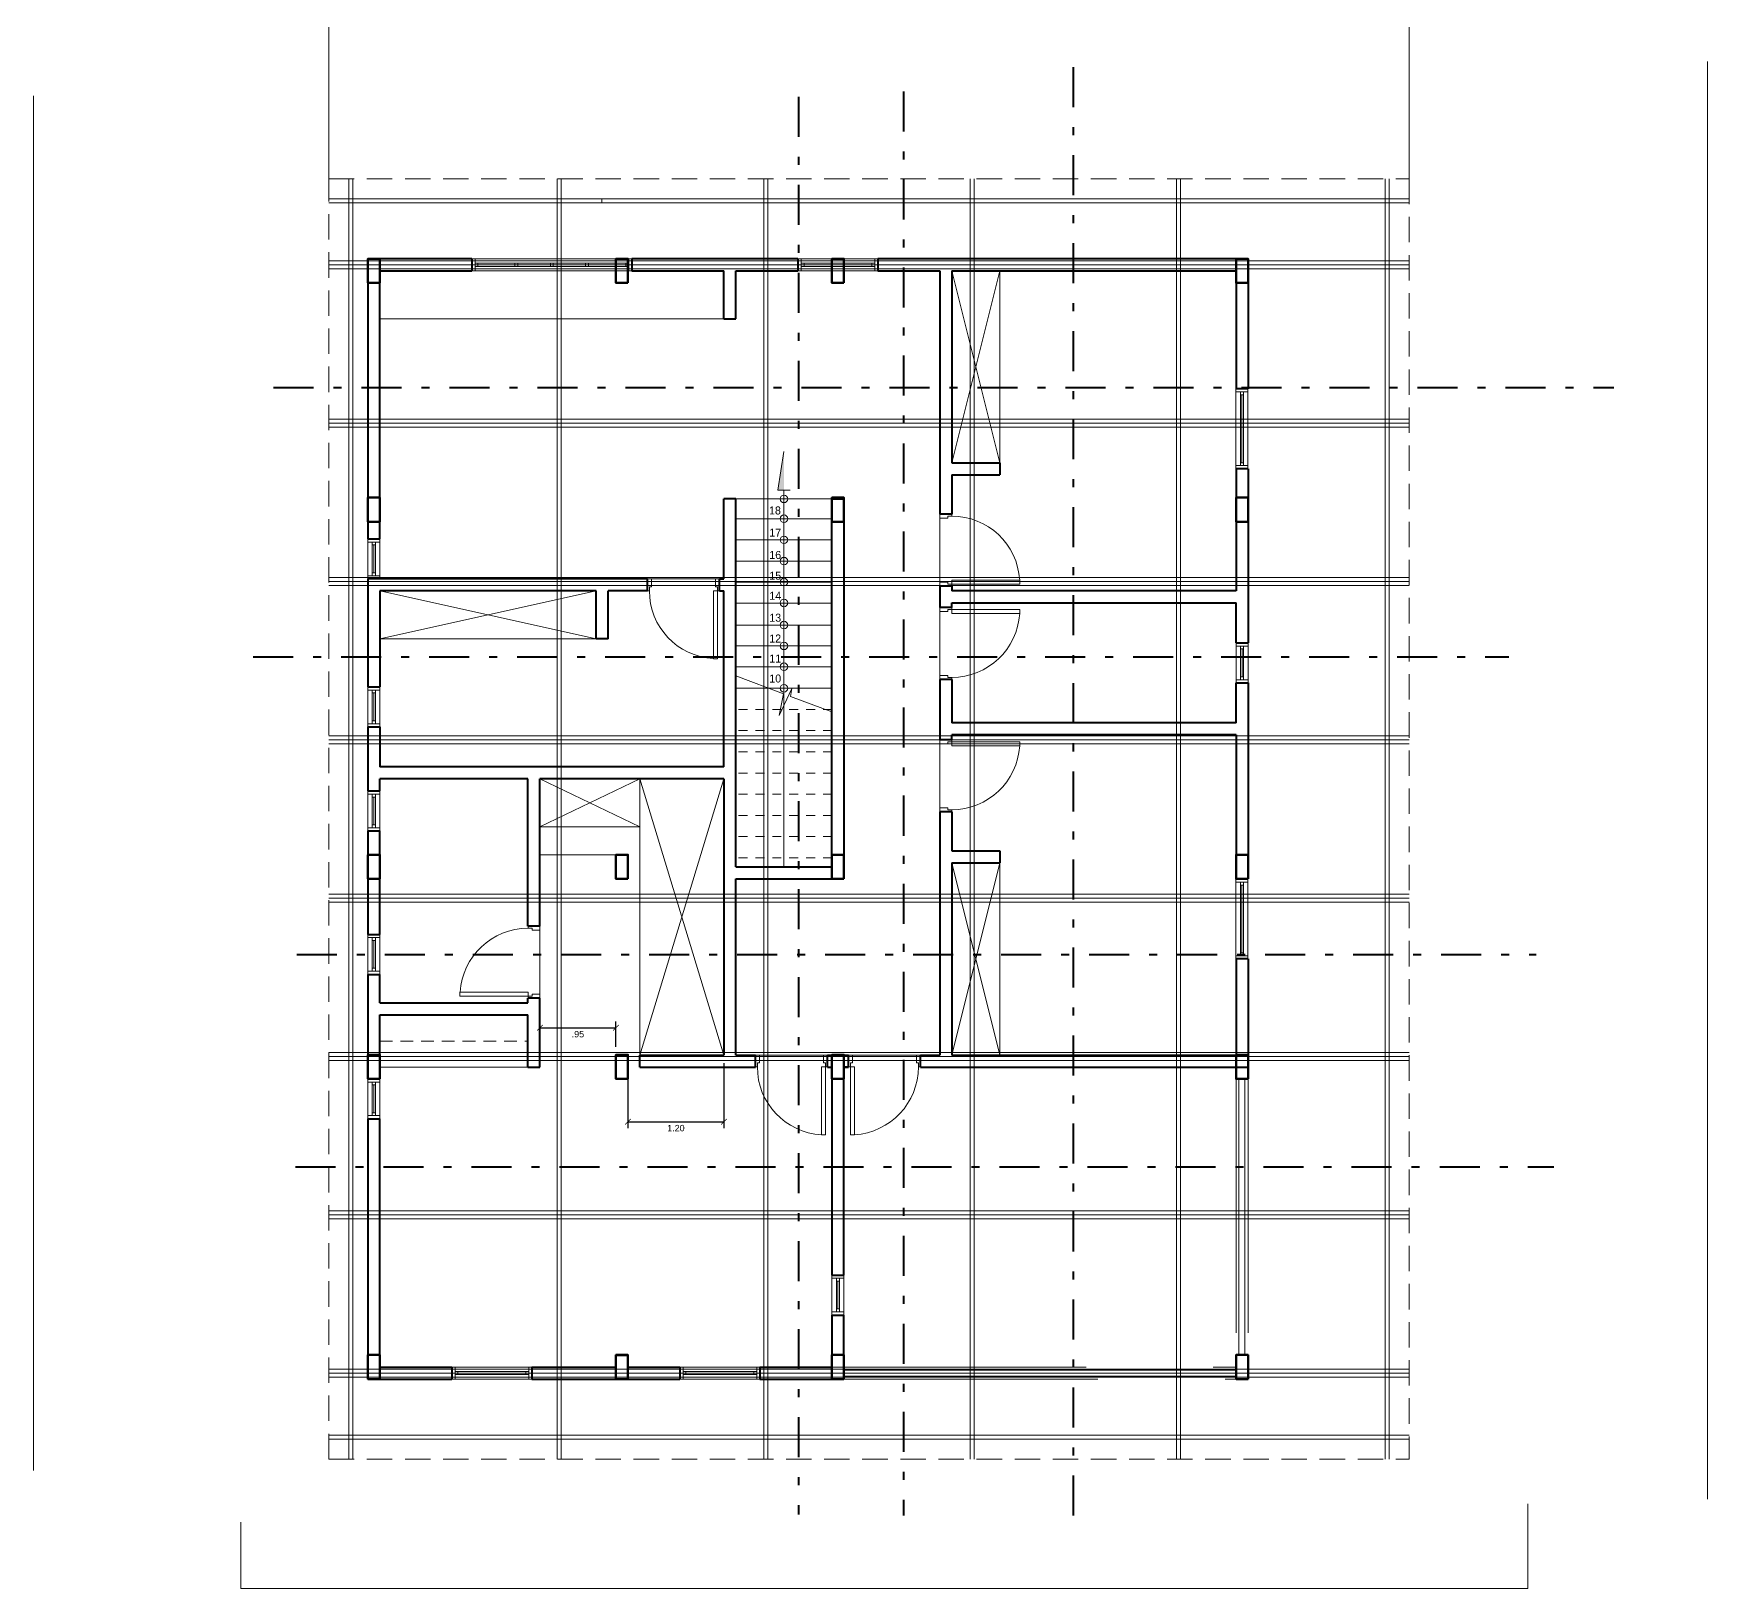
# Model space of a CAD drawing. Header units: millimetres. Extents: x 107 to 277, y 11 to 70.
# Drawn here: x 152.1 to 173.02, y 35.36 to 54.79 of the extents above; entities that cross this region are included whole.
import ezdxf

# ---------------------------------------------------------------- set-up
doc = ezdxf.new("R2010")
doc.units = ezdxf.units.MM
doc.header["$PDMODE"] = 32
doc.linetypes.add('2PAV$0$DASHDOT', pattern=[1, 0.5, -0.25, 0, -0.25])
doc.linetypes.add('HIDDEN2', pattern=[4.7625, 3.175, -1.5875])
doc.layers.get('0').update_dxf_attribs({"lineweight": 0})
doc.layers.get('Defpoints').update_dxf_attribs({"color": 167, "lineweight": 0})
for name, color, linetype, lineweight in [('A-Column', 200, 'Continuous', 50), ('A-Door', 40, 'Continuous', 0), ('A-Draw', 2, 'Continuous', 0), ('A-Floor level obj', 245, 'Continuous', 0), ('A-Furniture', 65, 'Continuous', 0), ('A-Projection', 33, 'HIDDEN2', 0), ('A-Section', 9, '2PAV$0$DASHDOT', 40), ('A-Stair', 53, 'Continuous', 0), ('A-Structal', 123, 'Continuous', 0), ('A-Wall', 153, 'Continuous', 40), ('A-Window', 6, 'Continuous', 0), ('A-Window Glass', 111, 'Continuous', 0), ('escalera', 252, 'Continuous', 0), ('TEXTO', 7, 'Continuous', 0)]:
    doc.layers.add(name, color=color, linetype=linetype, lineweight=lineweight)
doc.styles.add('ejes', font='swissel.ttf')
doc.dimstyles.new('DIM50', dxfattribs={"dimtxt": 0.08, "dimasz": 0.07, "dimexe": 0.08, "dimexo": 0.1, "dimgap": 0.04, "dimtad": 2, "dimzin": 4, "dimdsep": 46, "dimtxsty": 'ejes', "dimblk": 'ARCHTICK', "dimcen": 0.05, "dimadec": 0, "dimazin": 0, "dimtfac": 1, "dimtix": 1, "dimtmove": 0, "dimatfit": 3, "dimfxl": 0.08, "dimarcsym": 0})

# ---------------------------------------------------------------- blocks, each defined once
blk = doc.blocks.new('A-Window-200cm')
at = {"layer": 'A-Window'}
for p, q in [((204.268, 51.974), (206.188, 51.974)), ((206.188, 51.824), (204.268, 51.824))]:
    blk.add_line(p, q, dxfattribs=at)
for points in [[(204.228, 51.974), (204.228, 51.824), (204.268, 51.824), (204.268, 51.974)], [(204.304, 51.879), (204.304, 51.919), (204.268, 51.919), (204.268, 51.879)], [(204.801, 51.879), (204.801, 51.919), (204.765, 51.919), (204.765, 51.879)], [(205.246, 51.879), (205.246, 51.919), (205.21, 51.919), (205.21, 51.879)], [(205.685, 51.879), (205.685, 51.919), (205.648, 51.919), (205.648, 51.879)], [(206.188, 51.879), (206.188, 51.919), (206.151, 51.919), (206.151, 51.879)], [(206.188, 51.974), (206.188, 51.824), (206.228, 51.824), (206.228, 51.974)]]:
    blk.add_lwpolyline(points, close=True, dxfattribs=at)
for points in [[(204.765, 51.879), (204.801, 51.879), (204.801, 51.919), (204.765, 51.919)], [(205.685, 51.879), (205.648, 51.879), (205.648, 51.919), (205.685, 51.919)]]:
    blk.add_lwpolyline(points, dxfattribs=at)
at = {"layer": 'A-Window Glass'}
for p, q in [((204.304, 51.919), (204.765, 51.919)), ((204.304, 51.899), (204.765, 51.899)), ((204.801, 51.919), (205.21, 51.919)), ((204.801, 51.899), (205.21, 51.899)), ((205.246, 51.919), (205.648, 51.919)), ((205.246, 51.899), (205.648, 51.899)), ((205.685, 51.919), (206.151, 51.919)), ((205.685, 51.899), (206.151, 51.899)), ((204.304, 51.879), (204.765, 51.879)), ((204.801, 51.879), (205.21, 51.879)), ((205.246, 51.879), (205.648, 51.879)), ((205.685, 51.879), (206.151, 51.879))]:
    blk.add_line(p, q, dxfattribs=at)
blk = doc.blocks.new('A-Window-100cm')
at = {"layer": 'A-Window'}
for p, q in [((204.148, 48.091), (203.228, 48.091)), ((203.228, 47.941), (204.148, 47.941))]:
    blk.add_line(p, q, dxfattribs=at)
for points in [[(203.188, 47.941), (203.188, 48.091), (203.228, 48.091), (203.228, 47.941)], [(204.148, 47.941), (204.148, 48.091), (204.188, 48.091), (204.188, 47.941)]]:
    blk.add_lwpolyline(points, close=True, dxfattribs=at)
for points in [[(203.228, 48.036), (203.265, 48.036), (203.265, 47.996), (203.228, 47.996)], [(204.148, 48.036), (204.112, 48.036), (204.112, 47.996), (204.148, 47.996)]]:
    blk.add_lwpolyline(points, dxfattribs=at)
at = {"layer": 'A-Window Glass'}
for p, q in [((203.265, 48.036), (204.112, 48.036)), ((203.265, 48.016), (204.112, 48.016)), ((203.265, 47.996), (204.112, 47.996))]:
    blk.add_line(p, q, dxfattribs=at)
blk = doc.blocks.new('A-Window-50cm')
at = {"layer": 'A-Window'}
for p, q in [((214.643, 40.335), (214.643, 39.915)), ((214.793, 39.915), (214.793, 40.335))]:
    blk.add_line(p, q, dxfattribs=at)
for points in [[(214.643, 40.375), (214.793, 40.375), (214.793, 40.335), (214.643, 40.335)], [(214.643, 39.915), (214.793, 39.915), (214.793, 39.875), (214.643, 39.875)]]:
    blk.add_lwpolyline(points, close=True, dxfattribs=at)
for points in [[(214.738, 40.335), (214.738, 40.299), (214.698, 40.299), (214.698, 40.335)], [(214.738, 39.915), (214.738, 39.951), (214.698, 39.951), (214.698, 39.915)]]:
    blk.add_lwpolyline(points, dxfattribs=at)
at = {"layer": 'A-Window Glass'}
for p, q in [((214.698, 40.299), (214.698, 39.951)), ((214.718, 40.299), (214.718, 39.951)), ((214.738, 40.299), (214.738, 39.951))]:
    blk.add_line(p, q, dxfattribs=at)
blk = doc.blocks.new('A-Door-80cm')
at = {"color": 9}
blk.add_arc((196.296, 41.712), 0.85, 93.3739, 180, dxfattribs=at)
at = {"layer": 'A-Door'}
for p, q in [((196.246, 42.563), (196.246, 41.712)), ((196.296, 42.563), (196.246, 42.563)), ((196.296, 41.712), (196.296, 42.563)), ((195.421, 41.712), (195.421, 41.564)), ((195.421, 41.712), (195.446, 41.712)), ((195.446, 41.712), (195.446, 41.662)), ((195.446, 41.662), (195.471, 41.662)), ((195.471, 41.662), (195.471, 41.564)), ((196.296, 41.712), (196.246, 41.712)), ((196.271, 41.662), (196.271, 41.564)), ((196.296, 41.662), (196.271, 41.662)), ((196.296, 41.712), (196.296, 41.662)), ((196.296, 41.712), (196.321, 41.712)), ((196.321, 41.712), (196.321, 41.564)), ((195.421, 41.564), (195.471, 41.564)), ((196.271, 41.564), (196.321, 41.564))]:
    blk.add_line(p, q, dxfattribs=at)
at = {"layer": 'Defpoints'}
blk.add_line((195.471, 41.564), (196.271, 41.564), dxfattribs=at)
blk = doc.blocks.new('_ArchTick')
at = {"color": 0, "linetype": 'ByBlock', "const_width": 0.15}
blk.add_lwpolyline([(-0.5, -0.5), (0.5, 0.5)], dxfattribs=at)
blk = doc.blocks.new('*D438')
at = {"layer": 'A-Draw', "color": 0, "lineweight": -2}
for p, q in [((160.728, 41.924), (160.728, 41.11)), ((159.528, 41.777), (159.528, 41.11)), ((159.528, 41.19), (160.728, 41.19))]:
    blk.add_line(p, q, dxfattribs=at)
at = {"layer": 'Defpoints', "color": 0}
for p in [(159.528, 41.877), (160.728, 42.024), (160.728, 41.19)]:
    blk.add_point(p, dxfattribs=at)
at = {"layer": 'A-Draw', "color": 0, "lineweight": -2, "xscale": 0.07, "yscale": 0.07, "zscale": 0.07, "rotation": 180}
blk.add_blockref('_ArchTick', (159.528, 41.19), dxfattribs=at)
at = {"layer": 'A-Draw', "color": 0, "lineweight": -2, "xscale": 0.07, "yscale": 0.07, "zscale": 0.07}
blk.add_blockref('_ArchTick', (160.728, 41.19), dxfattribs=at)
at = {"layer": 'A-Draw', "color": 0, "insert": (160.128, 41.11), "char_height": 0.08, "attachment_point": 5, "style": 'ejes'}
blk.add_mtext('1.20', dxfattribs=at)
blk = doc.blocks.new('*D439')
at = {"layer": 'A-Draw', "color": 0, "lineweight": -2}
for p, q in [((158.428, 42.364), (159.378, 42.364)), ((158.428, 42.298), (158.428, 42.284)), ((159.378, 42.128), (159.378, 42.444))]:
    blk.add_line(p, q, dxfattribs=at)
at = {"layer": 'Defpoints', "color": 0}
for p in [(158.428, 42.398), (159.378, 42.364), (159.378, 42.028)]:
    blk.add_point(p, dxfattribs=at)
at = {"layer": 'A-Draw', "color": 0, "lineweight": -2, "xscale": 0.07, "yscale": 0.07, "zscale": 0.07, "rotation": 180}
blk.add_blockref('_ArchTick', (158.428, 42.364), dxfattribs=at)
at = {"layer": 'A-Draw', "color": 0, "lineweight": -2, "xscale": 0.07, "yscale": 0.07, "zscale": 0.07}
blk.add_blockref('_ArchTick', (159.378, 42.364), dxfattribs=at)
at = {"layer": 'A-Draw', "color": 0, "insert": (158.903, 42.284), "char_height": 0.08, "attachment_point": 5, "style": 'ejes'}
blk.add_mtext('.95', dxfattribs=at)

msp = doc.modelspace()

# ---------------------------------------------------------------- hatches: boundary and pattern name
at = {"layer": 'escalera'}
msp.add_hatch(color=256, dxfattribs=at).paths.add_polyline_path([(161.478, 49.568), (161.478, 49.083), (161.402, 49.083)])

# ---------------------------------------------------------------- linework, layer by layer
at = {"color": 0}
for p, q in [((156.428, 48.491), (156.428, 48.491)), ((156.428, 46.641), (156.428, 46.641)), ((167.128, 42.169), (167.128, 43.074))]:
    msp.add_line(p, q, dxfattribs=at)
at = {"layer": 'A-Column'}
for points in [[(156.428, 51.672), (156.428, 51.974), (156.278, 51.974), (156.278, 51.672)], [(159.528, 51.672), (159.528, 51.974), (159.378, 51.974), (159.378, 51.672)], [(162.228, 51.672), (162.228, 51.974), (162.078, 51.974), (162.078, 51.672)], [(167.278, 51.672), (167.278, 51.974), (167.128, 51.974), (167.128, 51.672)], [(156.428, 48.688), (156.428, 48.991), (156.278, 48.991), (156.278, 48.688)], [(162.228, 48.688), (162.228, 48.991), (162.078, 48.991), (162.078, 48.688)], [(167.278, 48.688), (167.278, 48.991), (167.128, 48.991), (167.128, 48.688)], [(156.428, 44.224), (156.428, 44.526), (156.278, 44.526), (156.278, 44.224)], [(159.528, 44.224), (159.528, 44.526), (159.378, 44.526), (159.378, 44.224)], [(162.228, 44.224), (162.228, 44.526), (162.078, 44.526), (162.078, 44.224)], [(167.278, 44.224), (167.278, 44.526), (167.128, 44.526), (167.128, 44.224)], [(156.428, 41.726), (156.428, 42.028), (156.278, 42.028), (156.278, 41.726)], [(159.528, 41.726), (159.528, 42.028), (159.378, 42.028), (159.378, 41.726)], [(162.228, 41.726), (162.228, 42.028), (162.078, 42.028), (162.078, 41.726)], [(167.278, 41.726), (167.278, 42.028), (167.128, 42.028), (167.128, 41.726)], [(156.428, 37.974), (156.428, 38.276), (156.278, 38.276), (156.278, 37.974)], [(159.528, 37.974), (159.528, 38.276), (159.378, 38.276), (159.378, 37.974)], [(162.228, 37.974), (162.228, 38.276), (162.078, 38.276), (162.078, 37.974)], [(167.278, 37.974), (167.278, 38.276), (167.128, 38.276), (167.128, 37.974)]]:
    msp.add_lwpolyline(points, close=True, dxfattribs=at)
at = {"layer": 'A-Draw'}
for p, q in [((155.79, 52.974), (155.79, 70.264)), ((169.291, 52.974), (169.291, 70.264)), ((173.02, 54.441), (173.02, 36.473)), ((152.099, 54.009), (152.099, 36.833)), ((159.201, 52.724), (159.201, 52.674)), ((159.381, 44.526), (158.428, 44.526)), ((167.165, 38.276), (167.165, 41.726)), ((167.24, 38.276), (167.24, 41.726)), ((167.128, 38.087), (162.228, 38.087)), ((167.128, 38.012), (162.228, 38.012)), ((170.776, 35.357), (170.776, 36.417)), ((154.69, 36.186), (154.69, 35.357)), ((154.69, 35.357), (170.776, 35.357))]:
    msp.add_line(p, q, dxfattribs=at)
at = {"layer": 'A-Floor level obj'}
for p, q in [((164.178, 51.825), (163.578, 49.424)), ((163.578, 51.824), (164.178, 49.424)), ((164.178, 49.424), (164.178, 51.824)), ((159.131, 47.824), (156.428, 47.224)), ((156.428, 47.824), (159.131, 47.224)), ((159.131, 47.224), (156.428, 47.224)), ((159.678, 44.874), (158.428, 45.474)), ((159.678, 45.474), (158.428, 44.874)), ((159.678, 42.024), (159.678, 45.474)), ((160.728, 45.474), (159.678, 42.024)), ((159.678, 45.474), (160.728, 42.024)), ((159.678, 44.874), (158.428, 44.874)), ((164.178, 44.424), (163.578, 42.024)), ((163.578, 44.424), (164.178, 42.024)), ((164.178, 44.424), (164.178, 42.024)), ((156.428, 41.874), (158.278, 41.874))]:
    msp.add_line(p, q, dxfattribs=at)
at = {"layer": 'A-Furniture'}
msp.add_line((160.728, 51.224), (156.428, 51.224), dxfattribs=at)
at = {"layer": 'A-Projection', "ltscale": 0.1}
for p, q in [((155.79, 52.974), (169.29, 52.974)), ((155.79, 36.974), (155.79, 52.974)), ((169.29, 52.974), (169.29, 36.974)), ((155.79, 36.974), (169.29, 36.974))]:
    msp.add_line(p, q, dxfattribs=at)
at = {"layer": 'A-Projection', "ltscale": 0.035}
for p, q in [((162.078, 46.343), (160.878, 46.343)), ((162.078, 46.078), (160.878, 46.078)), ((162.078, 45.813), (160.878, 45.813)), ((162.078, 45.548), (160.878, 45.548)), ((162.078, 45.283), (160.878, 45.283)), ((162.078, 45.019), (160.878, 45.019)), ((162.078, 44.754), (160.878, 44.754)), ((162.078, 44.489), (160.878, 44.489))]:
    msp.add_line(p, q, dxfattribs=at)
at = {"layer": 'A-Projection', "ltscale": 0.05}
msp.add_line((156.428, 42.199), (158.278, 42.199), dxfattribs=at)
at = {"layer": 'A-Projection'}
for p, q in [((167.128, 41.726), (167.128, 38.276)), ((167.278, 41.726), (167.278, 38.276)), ((162.081, 38.124), (167.128, 38.125)), ((162.228, 37.974), (167.128, 37.974))]:
    msp.add_line(p, q, dxfattribs=at)
at = {"layer": 'A-Section'}
for p, q in [((165.091, 54.369), (165.091, 36.22)), ((161.662, 53.998), (161.662, 36.28)), ((162.971, 54.065), (162.971, 36.268)), ((155.097, 50.366), (171.851, 50.366)), ((154.843, 47.001), (170.537, 47.001)), ((155.392, 43.282), (170.878, 43.282)), ((155.373, 40.627), (171.1, 40.627))]:
    msp.add_line(p, q, dxfattribs=at)
at = {"layer": 'A-Stair'}
msp.add_line((160.878, 48.974), (162.078, 48.974), dxfattribs=at)
at = {"layer": 'A-Stair', "ltscale": 0.035}
for p, q in [((162.078, 48.726), (160.878, 48.726)), ((162.078, 48.462), (160.878, 48.462)), ((162.078, 48.196), (160.878, 48.196)), ((162.078, 47.935), (160.878, 47.935)), ((162.078, 47.669), (160.878, 47.669)), ((162.078, 47.397), (160.878, 47.397)), ((162.078, 47.137), (160.878, 47.137)), ((162.078, 46.877), (160.878, 46.877)), ((162.078, 46.607), (160.878, 46.607))]:
    msp.add_line(p, q, dxfattribs=at)
at = {"layer": 'A-Stair', "color": 53}
for p, q in [((161.471, 46.539), (160.878, 46.761)), ((161.578, 46.604), (161.419, 46.266)), ((161.419, 46.267), (161.471, 46.539)), ((161.559, 46.506), (161.578, 46.604)), ((162.078, 46.313), (161.559, 46.506))]:
    msp.add_line(p, q, dxfattribs=at)
at = {"layer": 'A-Structal', "ltscale": 0.1}
for p, q in [((156.04, 36.974), (156.04, 52.974)), ((156.09, 36.974), (156.09, 52.974)), ((168.99, 52.974), (168.99, 36.974)), ((169.04, 52.974), (169.04, 36.974)), ((155.79, 52.724), (169.29, 52.724)), ((155.79, 52.674), (169.29, 52.674)), ((155.79, 37.274), (169.29, 37.274)), ((155.79, 37.224), (169.29, 37.224))]:
    msp.add_line(p, q, dxfattribs=at)
at = {"layer": 'A-Structal'}
for p, q in [((158.645, 52.974), (158.645, 36.974)), ((158.695, 52.974), (158.695, 36.974)), ((161.225, 52.974), (161.225, 36.974)), ((161.275, 52.974), (161.275, 36.974)), ((163.805, 52.974), (163.805, 36.974)), ((163.855, 52.974), (163.855, 36.974)), ((166.385, 52.974), (166.385, 36.974)), ((166.435, 52.974), (166.435, 36.974)), ((169.29, 51.949), (155.79, 51.949)), ((169.29, 51.899), (155.79, 51.899)), ((169.29, 51.849), (155.79, 51.849)), ((169.29, 49.971), (155.79, 49.971)), ((169.29, 49.921), (155.79, 49.921)), ((169.29, 49.871), (155.79, 49.871)), ((169.29, 47.992), (155.79, 47.992)), ((169.29, 47.942), (155.79, 47.942)), ((169.29, 47.892), (155.79, 47.892)), ((169.29, 46.013), (155.79, 46.013)), ((169.29, 45.963), (155.79, 45.963)), ((169.29, 45.913), (155.79, 45.913)), ((169.29, 44.035), (155.79, 44.035)), ((169.29, 43.985), (155.79, 43.985)), ((169.29, 43.935), (155.79, 43.935)), ((169.29, 42.056), (155.79, 42.056)), ((169.29, 42.006), (155.79, 42.006)), ((169.29, 41.956), (155.79, 41.956)), ((169.29, 40.078), (155.79, 40.078)), ((169.29, 40.028), (155.79, 40.028)), ((169.29, 39.978), (155.79, 39.978)), ((169.29, 38.099), (155.79, 38.099)), ((169.29, 38.049), (155.79, 38.049)), ((169.29, 37.999), (155.79, 37.999))]:
    msp.add_line(p, q, dxfattribs=at)
at = {"layer": 'A-Wall'}
for p, q in [((156.278, 51.974), (156.278, 48.474)), ((157.578, 51.974), (156.278, 51.974)), ((156.278, 51.972), (156.278, 51.822)), ((156.428, 51.972), (156.428, 51.822)), ((157.578, 51.974), (157.578, 51.824)), ((159.378, 51.972), (159.528, 51.972)), ((159.378, 51.972), (159.378, 51.822)), ((159.528, 51.972), (159.528, 51.822)), ((161.653, 51.974), (159.578, 51.974)), ((159.578, 51.974), (159.578, 51.824)), ((161.653, 51.974), (161.653, 51.824)), ((167.278, 51.974), (162.653, 51.974)), ((162.653, 51.974), (162.653, 51.824)), ((167.278, 51.974), (167.278, 50.349)), ((156.428, 48.474), (156.428, 51.824)), ((156.428, 51.824), (157.578, 51.824)), ((159.578, 51.824), (160.728, 51.824)), ((160.728, 51.224), (160.728, 51.824)), ((160.878, 51.224), (160.878, 51.824)), ((160.878, 51.824), (161.653, 51.824)), ((162.653, 51.824), (163.428, 51.824)), ((163.428, 51.824), (163.428, 48.784)), ((163.578, 51.824), (167.128, 51.824)), ((163.578, 51.824), (163.578, 49.424)), ((167.128, 51.824), (167.128, 50.349)), ((160.728, 51.224), (160.878, 51.224)), ((167.278, 50.349), (167.128, 50.349)), ((163.578, 49.424), (164.178, 49.424)), ((164.178, 49.424), (164.178, 49.274)), ((163.578, 49.274), (164.178, 49.274)), ((163.578, 49.274), (163.578, 48.784)), ((167.128, 49.349), (167.128, 47.824)), ((167.278, 49.349), (167.128, 49.349)), ((167.278, 49.349), (167.278, 47.174)), ((160.728, 47.974), (160.728, 48.974)), ((160.878, 48.974), (160.728, 48.974)), ((160.878, 44.374), (160.878, 48.974)), ((162.078, 44.374), (162.078, 48.974)), ((162.078, 48.974), (162.228, 48.974)), ((162.228, 48.974), (162.228, 44.224)), ((163.578, 48.784), (163.428, 48.784)), ((156.278, 48.474), (156.428, 48.474)), ((159.771, 47.974), (156.278, 47.974)), ((156.278, 47.974), (156.278, 46.624)), ((159.771, 47.824), (159.771, 47.974)), ((160.671, 47.824), (160.671, 47.974)), ((160.671, 47.974), (160.728, 47.974)), ((156.428, 47.824), (156.428, 46.624)), ((159.131, 47.824), (156.428, 47.824)), ((159.131, 47.224), (159.131, 47.824)), ((159.771, 47.824), (159.281, 47.824)), ((159.281, 47.224), (159.281, 47.824)), ((160.671, 47.824), (160.728, 47.824)), ((160.728, 45.624), (160.728, 47.824)), ((163.428, 47.884), (163.428, 47.617)), ((163.578, 47.884), (163.428, 47.884)), ((163.578, 47.884), (163.578, 47.824)), ((167.128, 47.824), (163.578, 47.824)), ((163.578, 47.617), (163.428, 47.617)), ((163.578, 47.617), (163.578, 47.674)), ((163.578, 47.674), (167.128, 47.674)), ((167.128, 47.174), (167.128, 47.674)), ((159.281, 47.224), (159.131, 47.224)), ((167.128, 47.174), (167.278, 47.174)), ((163.578, 46.717), (163.428, 46.717)), ((163.428, 46.717), (163.428, 45.964)), ((163.578, 46.717), (163.578, 46.174)), ((167.128, 46.174), (167.128, 46.674)), ((167.128, 46.674), (167.278, 46.674)), ((167.278, 46.674), (167.278, 44.224)), ((156.278, 46.624), (156.428, 46.624)), ((156.278, 46.124), (156.428, 46.124)), ((156.278, 46.124), (156.278, 45.324)), ((156.428, 46.124), (156.428, 45.624)), ((167.128, 46.174), (163.578, 46.174)), ((163.578, 45.964), (163.428, 45.964)), ((167.128, 46.024), (163.578, 46.024)), ((163.578, 45.964), (163.578, 46.024)), ((167.128, 46.024), (167.128, 44.224)), ((160.728, 45.624), (156.428, 45.624)), ((156.428, 45.324), (156.428, 45.474)), ((158.278, 45.474), (156.428, 45.474)), ((158.278, 43.633), (158.278, 45.474)), ((160.728, 45.474), (158.428, 45.474)), ((158.428, 43.633), (158.428, 45.474)), ((160.728, 45.474), (160.728, 42.024)), ((156.278, 45.324), (156.428, 45.324)), ((163.428, 45.064), (163.428, 42.024)), ((163.578, 45.064), (163.428, 45.064)), ((163.578, 45.064), (163.578, 44.574)), ((156.278, 44.824), (156.278, 43.532)), ((156.278, 44.824), (156.428, 44.824)), ((156.428, 43.532), (156.428, 44.824)), ((163.578, 44.574), (164.178, 44.574)), ((164.178, 44.574), (164.178, 44.424)), ((160.878, 44.374), (162.078, 44.374)), ((163.578, 44.424), (164.178, 44.424)), ((163.578, 44.424), (163.578, 42.024)), ((160.878, 44.224), (162.228, 44.224)), ((160.878, 42.024), (160.878, 44.224)), ((167.278, 44.224), (167.128, 44.224)), ((156.278, 43.532), (156.428, 43.532)), ((158.428, 43.633), (158.278, 43.633)), ((167.278, 43.224), (167.128, 43.224)), ((167.128, 43.224), (167.128, 42.024)), ((167.278, 43.224), (167.278, 41.874)), ((156.278, 43.032), (156.428, 43.032)), ((156.278, 43.032), (156.278, 41.799)), ((156.428, 42.674), (156.428, 43.032)), ((158.278, 42.674), (158.278, 42.733)), ((158.428, 42.733), (158.278, 42.733)), ((158.278, 42.674), (158.278, 42.733)), ((158.428, 41.874), (158.428, 42.733)), ((156.428, 42.674), (158.278, 42.674)), ((156.428, 42.524), (158.278, 42.524)), ((156.428, 41.799), (156.428, 42.524)), ((158.278, 41.874), (158.278, 42.524)), ((158.278, 41.874), (158.428, 41.874)), ((159.678, 42.024), (160.728, 42.024)), ((159.678, 41.874), (159.678, 42.024)), ((159.678, 41.874), (161.121, 41.874)), ((160.878, 42.024), (161.121, 42.024)), ((161.121, 41.874), (161.121, 42.024)), ((162.021, 41.874), (162.021, 42.024)), ((162.021, 42.024), (162.285, 42.024)), ((162.021, 41.874), (162.078, 41.874)), ((162.078, 41.874), (162.078, 39.274)), ((162.228, 39.274), (162.228, 41.874)), ((162.285, 41.874), (162.228, 41.874)), ((162.228, 41.874), (162.285, 41.874)), ((162.285, 41.874), (162.285, 42.024)), ((163.185, 42.024), (163.428, 42.024)), ((163.185, 41.874), (163.185, 42.024)), ((163.185, 41.874), (167.278, 41.874)), ((163.578, 42.024), (167.128, 42.024)), ((156.278, 41.726), (156.428, 41.726)), ((156.278, 41.226), (156.428, 41.226)), ((156.278, 41.226), (156.278, 37.974)), ((156.428, 38.124), (156.428, 41.226)), ((162.078, 39.274), (162.228, 39.274)), ((162.078, 38.774), (162.078, 38.124)), ((162.078, 38.774), (162.228, 38.774)), ((162.228, 37.974), (162.228, 38.774)), ((156.278, 38.274), (156.278, 38.124)), ((156.428, 38.274), (156.428, 38.124)), ((156.428, 38.124), (157.328, 38.124)), ((157.328, 38.124), (157.328, 37.974)), ((158.328, 38.124), (159.378, 38.124)), ((158.328, 38.124), (158.328, 37.974)), ((159.378, 38.274), (159.378, 38.124)), ((159.378, 38.274), (159.528, 38.274)), ((159.528, 38.274), (159.528, 38.124)), ((159.528, 38.124), (160.178, 38.124)), ((160.178, 38.124), (160.178, 37.974)), ((161.178, 38.124), (161.178, 37.974)), ((161.178, 38.124), (162.078, 38.124)), ((156.278, 37.974), (157.328, 37.974)), ((158.328, 37.974), (160.178, 37.974)), ((161.178, 37.974), (162.228, 37.974))]:
    msp.add_line(p, q, dxfattribs=at)
at = {"layer": 'escalera'}
for p, q in [((161.478, 49.568), (161.402, 49.083)), ((161.402, 49.083), (161.554, 49.083)), ((161.478, 49.083), (161.478, 44.374))]:
    msp.add_line(p, q, dxfattribs=at)
for centre in [(161.478, 48.974), (161.478, 48.726), (161.478, 48.462), (161.478, 48.196), (161.478, 47.935), (161.478, 47.673), (161.478, 47.397), (161.478, 47.137), (161.478, 46.877), (161.478, 46.607)]:
    msp.add_circle(centre, 0.0472, dxfattribs=at)

# ---------------------------------------------------------------- block references
at = {"layer": 'A-Door', "xscale": -1}
for name, p, rotation in [('A-Window-100cm', (-41.535, 99.915), 180), ('A-Window-100cm', (215.218, 253.538), 89.99999999999997), ('A-Door-80cm', (-35.65, 89.538), 180), ('A-Door-80cm', (121.864, -148.703), 270), ('A-Door-80cm', (121.864, -150.357), 270), ('A-Window-100cm', (215.218, 247.413), 89.99999999999997), ('A-Door-80cm', (199.992, 239.054), 89.99999999999997), ('A-Door-80cm', (-34.3, 83.588), 180)]:
    msp.add_blockref(name, p, dxfattribs=dict(at, rotation=rotation))
at = {"layer": 'A-Door'}
for name, p, rotation in [('A-Door-80cm', (121.864, 244.205), 270.0000000000001), ('A-Window-50cm', (371.071, 85.199), 180), ('A-Window-50cm', (371.071, 83.407), 180), ('A-Door-80cm', (358.605, 83.588), 180), ('A-Window-50cm', (371.071, 81.601), 180), ('A-Window-50cm', (376.871, 79.149), 180)]:
    msp.add_blockref(name, p, dxfattribs=dict(at, rotation=rotation))
at = {"layer": 'A-Door', "xscale": -1}
for name, p in [('A-Window-50cm', (371.071, 8.099)), ('A-Window-50cm', (381.921, 6.799)), ('A-Window-50cm', (371.071, 6.249)), ('A-Window-100cm', (361.516, -9.966)), ('A-Window-100cm', (364.366, -9.966))]:
    msp.add_blockref(name, p, dxfattribs=at)
at = {"layer": 'A-Draw'}
msp.add_blockref('A-Window-200cm', (-46.65, 0), dxfattribs=at)

# ---------------------------------------------------------------- texts
at = {"layer": 'TEXTO', "char_height": 0.1, "width": 1.43002, "attachment_point": 2}
for s, insert in [('{\\FARSimp.shx|c0;18}', (161.366, 48.879)), ('{\\FARSimp.shx|c0;17}', (161.369, 48.602)), ('{\\FARSimp.shx|c0;16}', (161.369, 48.323)), ('{\\FARSimp.shx|c0;15}', (161.369, 48.064)), ('{\\FARSimp.shx|c0;14}', (161.369, 47.813)), ('{\\FARSimp.shx|c0;13}', (161.369, 47.539)), ('{\\FARSimp.shx|c0;12}', (161.369, 47.279)), ('{\\FARSimp.shx|c0;11}', (161.369, 47.029)), ('{\\FARSimp.shx|c0;10}', (161.369, 46.779))]:
    msp.add_mtext(s, dxfattribs=dict(at, insert=insert))

# ---------------------------------------------------------------- dimensions: what is measured, and where the dimension line sits
at = {"layer": 'A-Draw'}
for base, p1, p2, picture, middle in [((159.378, 42.364), (158.428, 42.398), (159.378, 42.028), '*D439', (158.903, 42.284)), ((160.728, 41.19), (159.528, 41.877), (160.728, 42.024), '*D438', (160.128, 41.11))]:
    dim = msp.add_linear_dim(base=base, p1=p1, p2=p2, dimstyle='DIM50', override={"dimfxl": 0.03}, dxfattribs=at)
    dim.commit()
    dim.dimension.update_dxf_attribs({"geometry": picture, "text_midpoint": middle})

doc.saveas('drawing.dxf')
